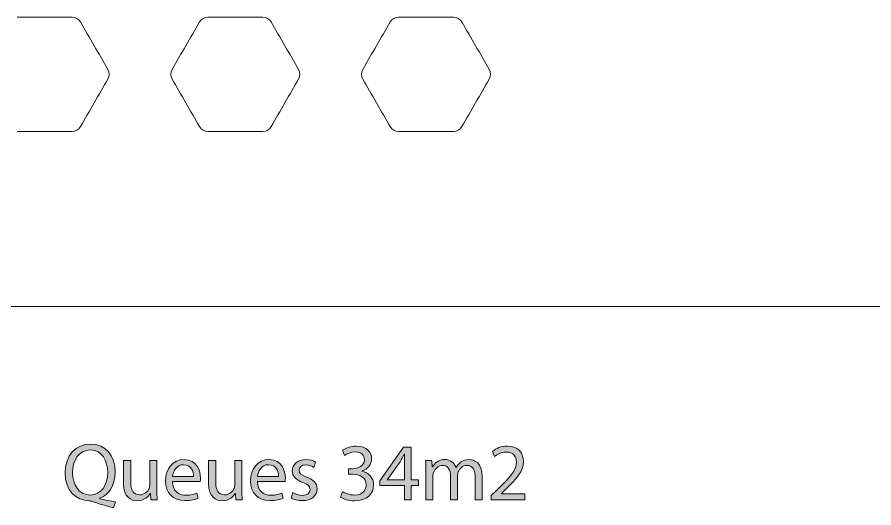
# Model space of a CAD drawing. Header units: centimetres. Extents: x -16.81 to -14.54, y 1.61 to 2.77.
# Drawn here: x -16.4185 to -16.26, y 2.2499 to 2.3408 of the extents above; entities that cross this region are included whole.
import ezdxf

# ---------------------------------------------------------------- set-up
doc = ezdxf.new("R2010")
doc.units = ezdxf.units.CM
doc.header["$MEASUREMENT"] = 0
doc.layers.get('0').update_dxf_attribs({"lineweight": 0})
doc.layers.add('EXP COTA', color=7, linetype='Continuous', lineweight=0)
doc.layers.add('Planta$Gráfica', color=7, linetype='Continuous', lineweight=0)

# ---------------------------------------------------------------- blocks, each defined once
blk = doc.blocks.new('Block_26')
at = {"true_color": 0x000000, "transparency": 33554687}
h = blk.add_hatch(color=18, dxfattribs=at)
h.dxf.hatch_style = 2
edge = h.paths.add_edge_path()
edge.add_spline(control_points=[(-16.40176, 2.25654), (-16.40176, 2.25857), (-16.40281, 2.26067), (-16.40496, 2.26067), (-16.40718, 2.26067), (-16.40827, 2.2586), (-16.40825, 2.2564), (-16.40827, 2.25426), (-16.40708, 2.2523), (-16.40503, 2.2523), (-16.40293, 2.2523), (-16.40176, 2.25419), (-16.40176, 2.25654)], knot_values=[0, 0, 0, 0, 1, 1, 1, 2, 2, 2, 3, 3, 3, 4, 4, 4, 4], degree=3, periodic=0)
edge = h.paths.add_edge_path()
edge.add_spline(control_points=[(-16.40067, 2.24992), (-16.40205, 2.25027), (-16.40337, 2.25068), (-16.40456, 2.25109), (-16.40477, 2.25116), (-16.40498, 2.25123), (-16.40518, 2.25123), (-16.40759, 2.25134), (-16.40964, 2.25309), (-16.40964, 2.25637), (-16.40964, 2.25964), (-16.40766, 2.26174), (-16.40492, 2.26174), (-16.40217, 2.26174), (-16.40038, 2.2596), (-16.40038, 2.25657), (-16.40038, 2.25399), (-16.40158, 2.2523), (-16.40327, 2.25171), (-16.40327, 2.25171), (-16.40327, 2.25165), (-16.40327, 2.25165), (-16.40225, 2.2514), (-16.40115, 2.25116), (-16.40029, 2.25103), (-16.40029, 2.25103), (-16.40067, 2.24992), (-16.40067, 2.24992)], knot_values=[0, 0, 0, 0, 1, 1, 1, 2, 2, 2, 3, 3, 3, 4, 4, 4, 5, 5, 5, 6, 6, 6, 7, 7, 7, 8, 8, 8, 9, 9, 9, 9], degree=3, periodic=0)
h = blk.add_hatch(color=18, dxfattribs=at)
h.dxf.hatch_style = 2
edge = h.paths.add_edge_path()
edge.add_spline(control_points=[(-16.35831, 2.25292), (-16.35793, 2.25268), (-16.35707, 2.2523), (-16.35614, 2.2523), (-16.35444, 2.2523), (-16.35392, 2.2534), (-16.35394, 2.25419), (-16.35394, 2.25557), (-16.35518, 2.25616), (-16.35647, 2.25616), (-16.35647, 2.25616), (-16.35721, 2.25616), (-16.35721, 2.25616), (-16.35721, 2.25616), (-16.35721, 2.25716), (-16.35721, 2.25716), (-16.35721, 2.25716), (-16.35647, 2.25716), (-16.35647, 2.25716), (-16.3555, 2.25716), (-16.35428, 2.25767), (-16.35428, 2.25881), (-16.35428, 2.2596), (-16.35478, 2.26029), (-16.356, 2.26029), (-16.35678, 2.26029), (-16.35754, 2.25995), (-16.35795, 2.25964), (-16.35795, 2.25964), (-16.3583, 2.2606), (-16.3583, 2.2606), (-16.3578, 2.26098), (-16.3568, 2.26136), (-16.35575, 2.26136), (-16.35382, 2.26136), (-16.35294, 2.26022), (-16.35294, 2.25902), (-16.35294, 2.25802), (-16.35354, 2.25716), (-16.35475, 2.25671), (-16.35354, 2.25647), (-16.35256, 2.25554), (-16.35256, 2.25416), (-16.35256, 2.25261), (-16.35378, 2.25123), (-16.35612, 2.25123), (-16.35723, 2.25123), (-16.35819, 2.25158), (-16.35867, 2.25189), (-16.35867, 2.25189), (-16.35831, 2.25292), (-16.35831, 2.25292)], knot_values=[0, 0, 0, 0, 1, 1, 1, 2, 2, 2, 3, 3, 3, 4, 4, 4, 5, 5, 5, 6, 6, 6, 7, 7, 7, 8, 8, 8, 9, 9, 9, 10, 10, 10, 11, 11, 11, 12, 12, 12, 13, 13, 13, 14, 14, 14, 15, 15, 15, 16, 16, 16, 17, 17, 17, 17], degree=3, periodic=0)
h = blk.add_hatch(color=18, dxfattribs=at)
h.dxf.hatch_style = 2
edge = h.paths.add_edge_path()
edge.add_spline(control_points=[(-16.34687, 2.25513), (-16.34687, 2.25513), (-16.34687, 2.2584), (-16.34687, 2.2584), (-16.34687, 2.25888), (-16.34686, 2.2594), (-16.34682, 2.25991), (-16.34682, 2.25991), (-16.34687, 2.25991), (-16.34687, 2.25991), (-16.34717, 2.25936), (-16.34741, 2.25891), (-16.34768, 2.25847), (-16.34768, 2.25847), (-16.35008, 2.25513), (-16.35008, 2.25513), (-16.35008, 2.25513), (-16.34687, 2.25513), (-16.34687, 2.25513)], knot_values=[0, 0, 0, 0, 1, 1, 1, 2, 2, 2, 3, 3, 3, 4, 4, 4, 5, 5, 5, 6, 6, 6, 6], degree=3, periodic=0)
edge = h.paths.add_edge_path()
edge.add_spline(control_points=[(-16.34687, 2.2514), (-16.34687, 2.2514), (-16.34687, 2.25406), (-16.34687, 2.25406), (-16.34687, 2.25406), (-16.35142, 2.25406), (-16.35142, 2.25406), (-16.35142, 2.25406), (-16.35142, 2.25495), (-16.35142, 2.25495), (-16.35142, 2.25495), (-16.34705, 2.26119), (-16.34705, 2.26119), (-16.34705, 2.26119), (-16.34562, 2.26119), (-16.34562, 2.26119), (-16.34562, 2.26119), (-16.34562, 2.25513), (-16.34562, 2.25513), (-16.34562, 2.25513), (-16.34424, 2.25513), (-16.34424, 2.25513), (-16.34424, 2.25513), (-16.34424, 2.25406), (-16.34424, 2.25406), (-16.34424, 2.25406), (-16.34562, 2.25406), (-16.34562, 2.25406), (-16.34562, 2.25406), (-16.34562, 2.2514), (-16.34562, 2.2514), (-16.34562, 2.2514), (-16.34687, 2.2514), (-16.34687, 2.2514)], knot_values=[0, 0, 0, 0, 1, 1, 1, 2, 2, 2, 3, 3, 3, 4, 4, 4, 5, 5, 5, 6, 6, 6, 7, 7, 7, 8, 8, 8, 9, 9, 9, 10, 10, 10, 11, 11, 11, 11], degree=3, periodic=0)
h = blk.add_hatch(color=18, dxfattribs=at)
h.dxf.hatch_style = 2
edge = h.paths.add_edge_path()
edge.add_spline(control_points=[(-16.33084, 2.2514), (-16.33084, 2.2514), (-16.33084, 2.25223), (-16.33084, 2.25223), (-16.33084, 2.25223), (-16.32979, 2.25323), (-16.32979, 2.25323), (-16.32729, 2.25561), (-16.32615, 2.25688), (-16.32614, 2.25836), (-16.32614, 2.25936), (-16.32662, 2.26026), (-16.32808, 2.26026), (-16.32898, 2.26026), (-16.32972, 2.25981), (-16.33017, 2.25943), (-16.33017, 2.25943), (-16.3306, 2.26036), (-16.3306, 2.26036), (-16.32991, 2.26095), (-16.32894, 2.26136), (-16.32782, 2.26136), (-16.3257, 2.26136), (-16.32483, 2.25991), (-16.32483, 2.2585), (-16.32483, 2.25671), (-16.32614, 2.25526), (-16.3282, 2.25326), (-16.3282, 2.25326), (-16.32898, 2.25254), (-16.32898, 2.25254), (-16.32898, 2.25254), (-16.32898, 2.25251), (-16.32898, 2.25251), (-16.32898, 2.25251), (-16.32458, 2.25251), (-16.32458, 2.25251), (-16.32458, 2.25251), (-16.32458, 2.2514), (-16.32458, 2.2514), (-16.32458, 2.2514), (-16.33084, 2.2514), (-16.33084, 2.2514)], knot_values=[0, 0, 0, 0, 1, 1, 1, 2, 2, 2, 3, 3, 3, 4, 4, 4, 5, 5, 5, 6, 6, 6, 7, 7, 7, 8, 8, 8, 9, 9, 9, 10, 10, 10, 11, 11, 11, 12, 12, 12, 13, 13, 13, 14, 14, 14, 14], degree=3, periodic=0)
h = blk.add_hatch(color=18, dxfattribs=at)
h.dxf.hatch_style = 2
edge = h.paths.add_edge_path()
edge.add_spline(control_points=[(-16.39266, 2.2534), (-16.39266, 2.25264), (-16.39264, 2.25199), (-16.39259, 2.2514), (-16.39259, 2.2514), (-16.39376, 2.2514), (-16.39376, 2.2514), (-16.39376, 2.2514), (-16.39385, 2.25261), (-16.39385, 2.25261), (-16.39385, 2.25261), (-16.39388, 2.25261), (-16.39388, 2.25261), (-16.39423, 2.25202), (-16.39499, 2.25123), (-16.39629, 2.25123), (-16.39743, 2.25123), (-16.39881, 2.25189), (-16.39881, 2.25444), (-16.39881, 2.25444), (-16.39881, 2.25871), (-16.39881, 2.25871), (-16.39881, 2.25871), (-16.39748, 2.25871), (-16.39748, 2.25871), (-16.39748, 2.25871), (-16.39748, 2.25464), (-16.39748, 2.25464), (-16.39748, 2.25326), (-16.39705, 2.25233), (-16.39585, 2.25233), (-16.39497, 2.25233), (-16.39435, 2.25295), (-16.39411, 2.25354), (-16.39402, 2.25375), (-16.39399, 2.25399), (-16.39399, 2.25423), (-16.39399, 2.25423), (-16.39399, 2.25871), (-16.39399, 2.25871), (-16.39399, 2.25871), (-16.39266, 2.25871), (-16.39266, 2.25871), (-16.39266, 2.25871), (-16.39266, 2.2534), (-16.39266, 2.2534)], knot_values=[0, 0, 0, 0, 1, 1, 1, 2, 2, 2, 3, 3, 3, 4, 4, 4, 5, 5, 5, 6, 6, 6, 7, 7, 7, 8, 8, 8, 9, 9, 9, 10, 10, 10, 11, 11, 11, 12, 12, 12, 13, 13, 13, 14, 14, 14, 15, 15, 15, 15], degree=3, periodic=0)
h = blk.add_hatch(color=18, dxfattribs=at)
h.dxf.hatch_style = 2
edge = h.paths.add_edge_path()
edge.add_spline(control_points=[(-16.38587, 2.25575), (-16.38587, 2.25661), (-16.38623, 2.25792), (-16.38772, 2.25792), (-16.38906, 2.25792), (-16.38965, 2.25668), (-16.38975, 2.25575), (-16.38975, 2.25575), (-16.38587, 2.25575), (-16.38587, 2.25575)], knot_values=[0, 0, 0, 0, 1, 1, 1, 2, 2, 2, 3, 3, 3, 3], degree=3, periodic=0)
edge = h.paths.add_edge_path()
edge.add_spline(control_points=[(-16.38977, 2.25481), (-16.38973, 2.25302), (-16.38859, 2.25227), (-16.38727, 2.25227), (-16.38632, 2.25227), (-16.38575, 2.25244), (-16.38525, 2.25264), (-16.38525, 2.25264), (-16.38503, 2.25171), (-16.38503, 2.25171), (-16.38549, 2.25151), (-16.38629, 2.25127), (-16.38746, 2.25127), (-16.3897, 2.25127), (-16.39104, 2.25271), (-16.39104, 2.25492), (-16.39104, 2.25712), (-16.38973, 2.25888), (-16.38761, 2.25888), (-16.38524, 2.25888), (-16.3846, 2.25678), (-16.3846, 2.25544), (-16.3846, 2.25516), (-16.38463, 2.25495), (-16.38465, 2.25481), (-16.38465, 2.25481), (-16.38977, 2.25481), (-16.38977, 2.25481)], knot_values=[0, 0, 0, 0, 1, 1, 1, 2, 2, 2, 3, 3, 3, 4, 4, 4, 5, 5, 5, 6, 6, 6, 7, 7, 7, 8, 8, 8, 9, 9, 9, 9], degree=3, periodic=0)
h = blk.add_hatch(color=18, dxfattribs=at)
h.dxf.hatch_style = 2
edge = h.paths.add_edge_path()
edge.add_spline(control_points=[(-16.37693, 2.2534), (-16.37693, 2.25264), (-16.37692, 2.25199), (-16.37686, 2.2514), (-16.37686, 2.2514), (-16.37805, 2.2514), (-16.37805, 2.2514), (-16.37805, 2.2514), (-16.37812, 2.25261), (-16.37812, 2.25261), (-16.37812, 2.25261), (-16.37816, 2.25261), (-16.37816, 2.25261), (-16.3785, 2.25202), (-16.37926, 2.25123), (-16.38057, 2.25123), (-16.3817, 2.25123), (-16.38308, 2.25189), (-16.38308, 2.25444), (-16.38308, 2.25444), (-16.38308, 2.25871), (-16.38308, 2.25871), (-16.38308, 2.25871), (-16.38176, 2.25871), (-16.38176, 2.25871), (-16.38176, 2.25871), (-16.38176, 2.25464), (-16.38176, 2.25464), (-16.38176, 2.25326), (-16.38133, 2.25233), (-16.38012, 2.25233), (-16.37924, 2.25233), (-16.37862, 2.25295), (-16.37838, 2.25354), (-16.37829, 2.25375), (-16.37826, 2.25399), (-16.37826, 2.25423), (-16.37826, 2.25423), (-16.37826, 2.25871), (-16.37826, 2.25871), (-16.37826, 2.25871), (-16.37693, 2.25871), (-16.37693, 2.25871), (-16.37693, 2.25871), (-16.37693, 2.2534), (-16.37693, 2.2534)], knot_values=[0, 0, 0, 0, 1, 1, 1, 2, 2, 2, 3, 3, 3, 4, 4, 4, 5, 5, 5, 6, 6, 6, 7, 7, 7, 8, 8, 8, 9, 9, 9, 10, 10, 10, 11, 11, 11, 12, 12, 12, 13, 13, 13, 14, 14, 14, 15, 15, 15, 15], degree=3, periodic=0)
h = blk.add_hatch(color=18, dxfattribs=at)
h.dxf.hatch_style = 2
edge = h.paths.add_edge_path()
edge.add_spline(control_points=[(-16.37016, 2.25575), (-16.37016, 2.25661), (-16.37053, 2.25792), (-16.37201, 2.25792), (-16.37335, 2.25792), (-16.37394, 2.25668), (-16.37404, 2.25575), (-16.37404, 2.25575), (-16.37016, 2.25575), (-16.37016, 2.25575)], knot_values=[0, 0, 0, 0, 1, 1, 1, 2, 2, 2, 3, 3, 3, 3], degree=3, periodic=0)
edge = h.paths.add_edge_path()
edge.add_spline(control_points=[(-16.37406, 2.25481), (-16.37402, 2.25302), (-16.37289, 2.25227), (-16.37156, 2.25227), (-16.37061, 2.25227), (-16.37004, 2.25244), (-16.36954, 2.25264), (-16.36954, 2.25264), (-16.36932, 2.25171), (-16.36932, 2.25171), (-16.36978, 2.25151), (-16.37058, 2.25127), (-16.37175, 2.25127), (-16.37399, 2.25127), (-16.37533, 2.25271), (-16.37533, 2.25492), (-16.37533, 2.25712), (-16.37402, 2.25888), (-16.3719, 2.25888), (-16.36953, 2.25888), (-16.36889, 2.25678), (-16.36889, 2.25544), (-16.36889, 2.25516), (-16.36892, 2.25495), (-16.36894, 2.25481), (-16.36894, 2.25481), (-16.37406, 2.25481), (-16.37406, 2.25481)], knot_values=[0, 0, 0, 0, 1, 1, 1, 2, 2, 2, 3, 3, 3, 4, 4, 4, 5, 5, 5, 6, 6, 6, 7, 7, 7, 8, 8, 8, 9, 9, 9, 9], degree=3, periodic=0)
h = blk.add_hatch(color=18, dxfattribs=at)
h.dxf.hatch_style = 2
edge = h.paths.add_edge_path()
edge.add_spline(control_points=[(-16.36749, 2.25275), (-16.3671, 2.25251), (-16.36641, 2.25223), (-16.36574, 2.25223), (-16.36477, 2.25223), (-16.36432, 2.25271), (-16.36432, 2.25333), (-16.36432, 2.25395), (-16.3647, 2.2543), (-16.36568, 2.25464), (-16.36699, 2.25513), (-16.36761, 2.25585), (-16.36761, 2.25671), (-16.36761, 2.25792), (-16.36665, 2.25888), (-16.3651, 2.25888), (-16.36436, 2.25888), (-16.3637, 2.25864), (-16.36329, 2.2584), (-16.36329, 2.2584), (-16.36364, 2.25743), (-16.36364, 2.25743), (-16.36391, 2.25764), (-16.36444, 2.25788), (-16.36512, 2.25788), (-16.36591, 2.25788), (-16.36634, 2.25743), (-16.36634, 2.25688), (-16.36634, 2.25626), (-16.36591, 2.25599), (-16.36496, 2.25564), (-16.36369, 2.25516), (-16.36303, 2.25454), (-16.36303, 2.25344), (-16.36303, 2.25216), (-16.36403, 2.25127), (-16.36577, 2.25127), (-16.36656, 2.25127), (-16.3673, 2.25144), (-16.36782, 2.25175), (-16.36782, 2.25175), (-16.36749, 2.25275), (-16.36749, 2.25275)], knot_values=[0, 0, 0, 0, 1, 1, 1, 2, 2, 2, 3, 3, 3, 4, 4, 4, 5, 5, 5, 6, 6, 6, 7, 7, 7, 8, 8, 8, 9, 9, 9, 10, 10, 10, 11, 11, 11, 12, 12, 12, 13, 13, 13, 14, 14, 14, 14], degree=3, periodic=0)
h = blk.add_hatch(color=18, dxfattribs=at)
h.dxf.hatch_style = 2
edge = h.paths.add_edge_path()
edge.add_spline(control_points=[(-16.34288, 2.25671), (-16.34288, 2.25747), (-16.3429, 2.25809), (-16.34295, 2.25871), (-16.34295, 2.25871), (-16.34178, 2.25871), (-16.34178, 2.25871), (-16.34178, 2.25871), (-16.34172, 2.25754), (-16.34172, 2.25754), (-16.34172, 2.25754), (-16.34167, 2.25754), (-16.34167, 2.25754), (-16.34126, 2.25823), (-16.34059, 2.25888), (-16.33938, 2.25888), (-16.33838, 2.25888), (-16.33764, 2.25826), (-16.33731, 2.2574), (-16.33731, 2.2574), (-16.3373, 2.2574), (-16.3373, 2.2574), (-16.33706, 2.25781), (-16.33678, 2.25812), (-16.33647, 2.25836), (-16.33604, 2.25867), (-16.33556, 2.25888), (-16.33487, 2.25888), (-16.3339, 2.25888), (-16.33247, 2.25823), (-16.33247, 2.25571), (-16.33247, 2.25571), (-16.33247, 2.2514), (-16.33247, 2.2514), (-16.33247, 2.2514), (-16.33377, 2.2514), (-16.33377, 2.2514), (-16.33377, 2.2514), (-16.33377, 2.25554), (-16.33377, 2.25554), (-16.33377, 2.25695), (-16.33427, 2.25778), (-16.33535, 2.25778), (-16.33609, 2.25778), (-16.33668, 2.25723), (-16.33692, 2.25657), (-16.33697, 2.2564), (-16.33702, 2.25616), (-16.33702, 2.25592), (-16.33702, 2.25592), (-16.33702, 2.2514), (-16.33702, 2.2514), (-16.33702, 2.2514), (-16.33831, 2.2514), (-16.33831, 2.2514), (-16.33831, 2.2514), (-16.33831, 2.25578), (-16.33831, 2.25578), (-16.33831, 2.25695), (-16.33883, 2.25778), (-16.33983, 2.25778), (-16.34067, 2.25778), (-16.34126, 2.25712), (-16.34148, 2.25647), (-16.34155, 2.25626), (-16.34159, 2.25602), (-16.34159, 2.25581), (-16.34159, 2.25581), (-16.34159, 2.2514), (-16.34159, 2.2514), (-16.34159, 2.2514), (-16.34288, 2.2514), (-16.34288, 2.2514), (-16.34288, 2.2514), (-16.34288, 2.25671), (-16.34288, 2.25671)], knot_values=[0, 0, 0, 0, 1, 1, 1, 2, 2, 2, 3, 3, 3, 4, 4, 4, 5, 5, 5, 6, 6, 6, 7, 7, 7, 8, 8, 8, 9, 9, 9, 10, 10, 10, 11, 11, 11, 12, 12, 12, 13, 13, 13, 14, 14, 14, 15, 15, 15, 16, 16, 16, 17, 17, 17, 18, 18, 18, 19, 19, 19, 20, 20, 20, 21, 21, 21, 22, 22, 22, 23, 23, 23, 24, 24, 24, 25, 25, 25, 25], degree=3, periodic=0)
for points, knots in [([(-16.40067, 2.24992), (-16.40205, 2.25027), (-16.40337, 2.25068), (-16.40456, 2.25109), (-16.40477, 2.25116), (-16.40498, 2.25123), (-16.40518, 2.25123), (-16.40759, 2.25134), (-16.40964, 2.25309), (-16.40964, 2.25637), (-16.40964, 2.25964), (-16.40766, 2.26174), (-16.40492, 2.26174), (-16.40217, 2.26174), (-16.40038, 2.2596), (-16.40038, 2.25657), (-16.40038, 2.25399), (-16.40158, 2.2523), (-16.40327, 2.25171), (-16.40327, 2.25171), (-16.40327, 2.25165), (-16.40327, 2.25165), (-16.40225, 2.2514), (-16.40115, 2.25116), (-16.40029, 2.25103), (-16.40029, 2.25103), (-16.40067, 2.24992), (-16.40067, 2.24992)], [0, 0, 0, 0, 1, 1, 1, 2, 2, 2, 3, 3, 3, 4, 4, 4, 5, 5, 5, 6, 6, 6, 7, 7, 7, 8, 8, 8, 9, 9, 9, 9]), ([(-16.40176, 2.25654), (-16.40176, 2.25857), (-16.40281, 2.26067), (-16.40496, 2.26067), (-16.40718, 2.26067), (-16.40827, 2.2586), (-16.40825, 2.2564), (-16.40827, 2.25426), (-16.40708, 2.2523), (-16.40503, 2.2523), (-16.40293, 2.2523), (-16.40176, 2.25419), (-16.40176, 2.25654)], [0, 0, 0, 0, 1, 1, 1, 2, 2, 2, 3, 3, 3, 4, 4, 4, 4]), ([(-16.35831, 2.25292), (-16.35793, 2.25268), (-16.35707, 2.2523), (-16.35614, 2.2523), (-16.35444, 2.2523), (-16.35392, 2.2534), (-16.35394, 2.25419), (-16.35394, 2.25557), (-16.35518, 2.25616), (-16.35647, 2.25616), (-16.35647, 2.25616), (-16.35721, 2.25616), (-16.35721, 2.25616), (-16.35721, 2.25616), (-16.35721, 2.25716), (-16.35721, 2.25716), (-16.35721, 2.25716), (-16.35647, 2.25716), (-16.35647, 2.25716), (-16.3555, 2.25716), (-16.35428, 2.25767), (-16.35428, 2.25881), (-16.35428, 2.2596), (-16.35478, 2.26029), (-16.356, 2.26029), (-16.35678, 2.26029), (-16.35754, 2.25995), (-16.35795, 2.25964), (-16.35795, 2.25964), (-16.3583, 2.2606), (-16.3583, 2.2606), (-16.3578, 2.26098), (-16.3568, 2.26136), (-16.35575, 2.26136), (-16.35382, 2.26136), (-16.35294, 2.26022), (-16.35294, 2.25902), (-16.35294, 2.25802), (-16.35354, 2.25716), (-16.35475, 2.25671), (-16.35354, 2.25647), (-16.35256, 2.25554), (-16.35256, 2.25416), (-16.35256, 2.25261), (-16.35378, 2.25123), (-16.35612, 2.25123), (-16.35723, 2.25123), (-16.35819, 2.25158), (-16.35867, 2.25189), (-16.35867, 2.25189), (-16.35831, 2.25292), (-16.35831, 2.25292)], [0, 0, 0, 0, 1, 1, 1, 2, 2, 2, 3, 3, 3, 4, 4, 4, 5, 5, 5, 6, 6, 6, 7, 7, 7, 8, 8, 8, 9, 9, 9, 10, 10, 10, 11, 11, 11, 12, 12, 12, 13, 13, 13, 14, 14, 14, 15, 15, 15, 16, 16, 16, 17, 17, 17, 17]), ([(-16.34687, 2.2514), (-16.34687, 2.2514), (-16.34687, 2.25406), (-16.34687, 2.25406), (-16.34687, 2.25406), (-16.35142, 2.25406), (-16.35142, 2.25406), (-16.35142, 2.25406), (-16.35142, 2.25495), (-16.35142, 2.25495), (-16.35142, 2.25495), (-16.34705, 2.26119), (-16.34705, 2.26119), (-16.34705, 2.26119), (-16.34562, 2.26119), (-16.34562, 2.26119), (-16.34562, 2.26119), (-16.34562, 2.25513), (-16.34562, 2.25513), (-16.34562, 2.25513), (-16.34424, 2.25513), (-16.34424, 2.25513), (-16.34424, 2.25513), (-16.34424, 2.25406), (-16.34424, 2.25406), (-16.34424, 2.25406), (-16.34562, 2.25406), (-16.34562, 2.25406), (-16.34562, 2.25406), (-16.34562, 2.2514), (-16.34562, 2.2514), (-16.34562, 2.2514), (-16.34687, 2.2514), (-16.34687, 2.2514)], [0, 0, 0, 0, 1, 1, 1, 2, 2, 2, 3, 3, 3, 4, 4, 4, 5, 5, 5, 6, 6, 6, 7, 7, 7, 8, 8, 8, 9, 9, 9, 10, 10, 10, 11, 11, 11, 11]), ([(-16.33084, 2.2514), (-16.33084, 2.2514), (-16.33084, 2.25223), (-16.33084, 2.25223), (-16.33084, 2.25223), (-16.32979, 2.25323), (-16.32979, 2.25323), (-16.32729, 2.25561), (-16.32615, 2.25688), (-16.32614, 2.25836), (-16.32614, 2.25936), (-16.32662, 2.26026), (-16.32808, 2.26026), (-16.32898, 2.26026), (-16.32972, 2.25981), (-16.33017, 2.25943), (-16.33017, 2.25943), (-16.3306, 2.26036), (-16.3306, 2.26036), (-16.32991, 2.26095), (-16.32894, 2.26136), (-16.32782, 2.26136), (-16.3257, 2.26136), (-16.32483, 2.25991), (-16.32483, 2.2585), (-16.32483, 2.25671), (-16.32614, 2.25526), (-16.3282, 2.25326), (-16.3282, 2.25326), (-16.32898, 2.25254), (-16.32898, 2.25254), (-16.32898, 2.25254), (-16.32898, 2.25251), (-16.32898, 2.25251), (-16.32898, 2.25251), (-16.32458, 2.25251), (-16.32458, 2.25251), (-16.32458, 2.25251), (-16.32458, 2.2514), (-16.32458, 2.2514), (-16.32458, 2.2514), (-16.33084, 2.2514), (-16.33084, 2.2514)], [0, 0, 0, 0, 1, 1, 1, 2, 2, 2, 3, 3, 3, 4, 4, 4, 5, 5, 5, 6, 6, 6, 7, 7, 7, 8, 8, 8, 9, 9, 9, 10, 10, 10, 11, 11, 11, 12, 12, 12, 13, 13, 13, 14, 14, 14, 14]), ([(-16.39266, 2.2534), (-16.39266, 2.25264), (-16.39264, 2.25199), (-16.39259, 2.2514), (-16.39259, 2.2514), (-16.39376, 2.2514), (-16.39376, 2.2514), (-16.39376, 2.2514), (-16.39385, 2.25261), (-16.39385, 2.25261), (-16.39385, 2.25261), (-16.39388, 2.25261), (-16.39388, 2.25261), (-16.39423, 2.25202), (-16.39499, 2.25123), (-16.39629, 2.25123), (-16.39743, 2.25123), (-16.39881, 2.25189), (-16.39881, 2.25444), (-16.39881, 2.25444), (-16.39881, 2.25871), (-16.39881, 2.25871), (-16.39881, 2.25871), (-16.39748, 2.25871), (-16.39748, 2.25871), (-16.39748, 2.25871), (-16.39748, 2.25464), (-16.39748, 2.25464), (-16.39748, 2.25326), (-16.39705, 2.25233), (-16.39585, 2.25233), (-16.39497, 2.25233), (-16.39435, 2.25295), (-16.39411, 2.25354), (-16.39402, 2.25375), (-16.39399, 2.25399), (-16.39399, 2.25423), (-16.39399, 2.25423), (-16.39399, 2.25871), (-16.39399, 2.25871), (-16.39399, 2.25871), (-16.39266, 2.25871), (-16.39266, 2.25871), (-16.39266, 2.25871), (-16.39266, 2.2534), (-16.39266, 2.2534)], [0, 0, 0, 0, 1, 1, 1, 2, 2, 2, 3, 3, 3, 4, 4, 4, 5, 5, 5, 6, 6, 6, 7, 7, 7, 8, 8, 8, 9, 9, 9, 10, 10, 10, 11, 11, 11, 12, 12, 12, 13, 13, 13, 14, 14, 14, 15, 15, 15, 15]), ([(-16.38977, 2.25481), (-16.38973, 2.25302), (-16.38859, 2.25227), (-16.38727, 2.25227), (-16.38632, 2.25227), (-16.38575, 2.25244), (-16.38525, 2.25264), (-16.38525, 2.25264), (-16.38503, 2.25171), (-16.38503, 2.25171), (-16.38549, 2.25151), (-16.38629, 2.25127), (-16.38746, 2.25127), (-16.3897, 2.25127), (-16.39104, 2.25271), (-16.39104, 2.25492), (-16.39104, 2.25712), (-16.38973, 2.25888), (-16.38761, 2.25888), (-16.38524, 2.25888), (-16.3846, 2.25678), (-16.3846, 2.25544), (-16.3846, 2.25516), (-16.38463, 2.25495), (-16.38465, 2.25481), (-16.38465, 2.25481), (-16.38977, 2.25481), (-16.38977, 2.25481)], [0, 0, 0, 0, 1, 1, 1, 2, 2, 2, 3, 3, 3, 4, 4, 4, 5, 5, 5, 6, 6, 6, 7, 7, 7, 8, 8, 8, 9, 9, 9, 9]), ([(-16.37693, 2.2534), (-16.37693, 2.25264), (-16.37692, 2.25199), (-16.37686, 2.2514), (-16.37686, 2.2514), (-16.37805, 2.2514), (-16.37805, 2.2514), (-16.37805, 2.2514), (-16.37812, 2.25261), (-16.37812, 2.25261), (-16.37812, 2.25261), (-16.37816, 2.25261), (-16.37816, 2.25261), (-16.3785, 2.25202), (-16.37926, 2.25123), (-16.38057, 2.25123), (-16.3817, 2.25123), (-16.38308, 2.25189), (-16.38308, 2.25444), (-16.38308, 2.25444), (-16.38308, 2.25871), (-16.38308, 2.25871), (-16.38308, 2.25871), (-16.38176, 2.25871), (-16.38176, 2.25871), (-16.38176, 2.25871), (-16.38176, 2.25464), (-16.38176, 2.25464), (-16.38176, 2.25326), (-16.38133, 2.25233), (-16.38012, 2.25233), (-16.37924, 2.25233), (-16.37862, 2.25295), (-16.37838, 2.25354), (-16.37829, 2.25375), (-16.37826, 2.25399), (-16.37826, 2.25423), (-16.37826, 2.25423), (-16.37826, 2.25871), (-16.37826, 2.25871), (-16.37826, 2.25871), (-16.37693, 2.25871), (-16.37693, 2.25871), (-16.37693, 2.25871), (-16.37693, 2.2534), (-16.37693, 2.2534)], [0, 0, 0, 0, 1, 1, 1, 2, 2, 2, 3, 3, 3, 4, 4, 4, 5, 5, 5, 6, 6, 6, 7, 7, 7, 8, 8, 8, 9, 9, 9, 10, 10, 10, 11, 11, 11, 12, 12, 12, 13, 13, 13, 14, 14, 14, 15, 15, 15, 15]), ([(-16.37406, 2.25481), (-16.37402, 2.25302), (-16.37289, 2.25227), (-16.37156, 2.25227), (-16.37061, 2.25227), (-16.37004, 2.25244), (-16.36954, 2.25264), (-16.36954, 2.25264), (-16.36932, 2.25171), (-16.36932, 2.25171), (-16.36978, 2.25151), (-16.37058, 2.25127), (-16.37175, 2.25127), (-16.37399, 2.25127), (-16.37533, 2.25271), (-16.37533, 2.25492), (-16.37533, 2.25712), (-16.37402, 2.25888), (-16.3719, 2.25888), (-16.36953, 2.25888), (-16.36889, 2.25678), (-16.36889, 2.25544), (-16.36889, 2.25516), (-16.36892, 2.25495), (-16.36894, 2.25481), (-16.36894, 2.25481), (-16.37406, 2.25481), (-16.37406, 2.25481)], [0, 0, 0, 0, 1, 1, 1, 2, 2, 2, 3, 3, 3, 4, 4, 4, 5, 5, 5, 6, 6, 6, 7, 7, 7, 8, 8, 8, 9, 9, 9, 9]), ([(-16.36749, 2.25275), (-16.3671, 2.25251), (-16.36641, 2.25223), (-16.36574, 2.25223), (-16.36477, 2.25223), (-16.36432, 2.25271), (-16.36432, 2.25333), (-16.36432, 2.25395), (-16.3647, 2.2543), (-16.36568, 2.25464), (-16.36699, 2.25513), (-16.36761, 2.25585), (-16.36761, 2.25671), (-16.36761, 2.25792), (-16.36665, 2.25888), (-16.3651, 2.25888), (-16.36436, 2.25888), (-16.3637, 2.25864), (-16.36329, 2.2584), (-16.36329, 2.2584), (-16.36364, 2.25743), (-16.36364, 2.25743), (-16.36391, 2.25764), (-16.36444, 2.25788), (-16.36512, 2.25788), (-16.36591, 2.25788), (-16.36634, 2.25743), (-16.36634, 2.25688), (-16.36634, 2.25626), (-16.36591, 2.25599), (-16.36496, 2.25564), (-16.36369, 2.25516), (-16.36303, 2.25454), (-16.36303, 2.25344), (-16.36303, 2.25216), (-16.36403, 2.25127), (-16.36577, 2.25127), (-16.36656, 2.25127), (-16.3673, 2.25144), (-16.36782, 2.25175), (-16.36782, 2.25175), (-16.36749, 2.25275), (-16.36749, 2.25275)], [0, 0, 0, 0, 1, 1, 1, 2, 2, 2, 3, 3, 3, 4, 4, 4, 5, 5, 5, 6, 6, 6, 7, 7, 7, 8, 8, 8, 9, 9, 9, 10, 10, 10, 11, 11, 11, 12, 12, 12, 13, 13, 13, 14, 14, 14, 14]), ([(-16.34687, 2.25513), (-16.34687, 2.25513), (-16.34687, 2.2584), (-16.34687, 2.2584), (-16.34687, 2.25888), (-16.34686, 2.2594), (-16.34682, 2.25991), (-16.34682, 2.25991), (-16.34687, 2.25991), (-16.34687, 2.25991), (-16.34717, 2.25936), (-16.34741, 2.25891), (-16.34768, 2.25847), (-16.34768, 2.25847), (-16.35008, 2.25513), (-16.35008, 2.25513), (-16.35008, 2.25513), (-16.34687, 2.25513), (-16.34687, 2.25513)], [0, 0, 0, 0, 1, 1, 1, 2, 2, 2, 3, 3, 3, 4, 4, 4, 5, 5, 5, 6, 6, 6, 6]), ([(-16.34288, 2.25671), (-16.34288, 2.25747), (-16.3429, 2.25809), (-16.34295, 2.25871), (-16.34295, 2.25871), (-16.34178, 2.25871), (-16.34178, 2.25871), (-16.34178, 2.25871), (-16.34172, 2.25754), (-16.34172, 2.25754), (-16.34172, 2.25754), (-16.34167, 2.25754), (-16.34167, 2.25754), (-16.34126, 2.25823), (-16.34059, 2.25888), (-16.33938, 2.25888), (-16.33838, 2.25888), (-16.33764, 2.25826), (-16.33731, 2.2574), (-16.33731, 2.2574), (-16.3373, 2.2574), (-16.3373, 2.2574), (-16.33706, 2.25781), (-16.33678, 2.25812), (-16.33647, 2.25836), (-16.33604, 2.25867), (-16.33556, 2.25888), (-16.33487, 2.25888), (-16.3339, 2.25888), (-16.33247, 2.25823), (-16.33247, 2.25571), (-16.33247, 2.25571), (-16.33247, 2.2514), (-16.33247, 2.2514), (-16.33247, 2.2514), (-16.33377, 2.2514), (-16.33377, 2.2514), (-16.33377, 2.2514), (-16.33377, 2.25554), (-16.33377, 2.25554), (-16.33377, 2.25695), (-16.33427, 2.25778), (-16.33535, 2.25778), (-16.33609, 2.25778), (-16.33668, 2.25723), (-16.33692, 2.25657), (-16.33697, 2.2564), (-16.33702, 2.25616), (-16.33702, 2.25592), (-16.33702, 2.25592), (-16.33702, 2.2514), (-16.33702, 2.2514), (-16.33702, 2.2514), (-16.33831, 2.2514), (-16.33831, 2.2514), (-16.33831, 2.2514), (-16.33831, 2.25578), (-16.33831, 2.25578), (-16.33831, 2.25695), (-16.33883, 2.25778), (-16.33983, 2.25778), (-16.34067, 2.25778), (-16.34126, 2.25712), (-16.34148, 2.25647), (-16.34155, 2.25626), (-16.34159, 2.25602), (-16.34159, 2.25581), (-16.34159, 2.25581), (-16.34159, 2.2514), (-16.34159, 2.2514), (-16.34159, 2.2514), (-16.34288, 2.2514), (-16.34288, 2.2514), (-16.34288, 2.2514), (-16.34288, 2.25671), (-16.34288, 2.25671)], [0, 0, 0, 0, 1, 1, 1, 2, 2, 2, 3, 3, 3, 4, 4, 4, 5, 5, 5, 6, 6, 6, 7, 7, 7, 8, 8, 8, 9, 9, 9, 10, 10, 10, 11, 11, 11, 12, 12, 12, 13, 13, 13, 14, 14, 14, 15, 15, 15, 16, 16, 16, 17, 17, 17, 18, 18, 18, 19, 19, 19, 20, 20, 20, 21, 21, 21, 22, 22, 22, 23, 23, 23, 24, 24, 24, 25, 25, 25, 25]), ([(-16.38587, 2.25575), (-16.38587, 2.25661), (-16.38623, 2.25792), (-16.38772, 2.25792), (-16.38906, 2.25792), (-16.38965, 2.25668), (-16.38975, 2.25575), (-16.38975, 2.25575), (-16.38587, 2.25575), (-16.38587, 2.25575)], [0, 0, 0, 0, 1, 1, 1, 2, 2, 2, 3, 3, 3, 3]), ([(-16.37016, 2.25575), (-16.37016, 2.25661), (-16.37053, 2.25792), (-16.37201, 2.25792), (-16.37335, 2.25792), (-16.37394, 2.25668), (-16.37404, 2.25575), (-16.37404, 2.25575), (-16.37016, 2.25575), (-16.37016, 2.25575)], [0, 0, 0, 0, 1, 1, 1, 2, 2, 2, 3, 3, 3, 3])]:
    blk.add_open_spline(points, degree=3, knots=knots)
blk = doc.blocks.new('Block_25')
blk.add_blockref('Block_26', (0, 0))

msp = doc.modelspace()

# ---------------------------------------------------------------- linework, layer by layer
at = {"layer": 'EXP COTA', "color": 3, "lineweight": 0, "true_color": 0x00ff00}
msp.add_line((-16.11463, 2.2872), (-16.52688, 2.2872), dxfattribs=at)
at = {"layer": 'Planta$Gráfica', "color": 8, "lineweight": 0, "true_color": 0x808080}
for points in [[(-16.40833, 2.34079), (-16.41173, 2.34079), (-16.41512, 2.34079), (-16.41851, 2.34079)], [(-16.4068, 2.33991), (-16.40713, 2.34047), (-16.40769, 2.34079), (-16.40833, 2.34079)], [(-16.40171, 2.33109), (-16.40341, 2.33403), (-16.40511, 2.33697), (-16.4068, 2.33991)], [(-16.38477, 2.33991), (-16.38646, 2.33697), (-16.38816, 2.33403), (-16.38986, 2.33109)], [(-16.38324, 2.34079), (-16.38388, 2.34079), (-16.38444, 2.34047), (-16.38477, 2.33991)], [(-16.37306, 2.34079), (-16.37645, 2.34079), (-16.37984, 2.34079), (-16.38324, 2.34079)], [(-16.37153, 2.33991), (-16.37185, 2.34047), (-16.37241, 2.34079), (-16.37306, 2.34079)], [(-16.36644, 2.33109), (-16.36813, 2.33403), (-16.36983, 2.33697), (-16.37153, 2.33991)], [(-16.34949, 2.33991), (-16.35119, 2.33697), (-16.35288, 2.33403), (-16.35458, 2.33109)], [(-16.34796, 2.34079), (-16.3486, 2.34079), (-16.34917, 2.34047), (-16.34949, 2.33991)], [(-16.33778, 2.34079), (-16.34117, 2.34079), (-16.34456, 2.34079), (-16.34796, 2.34079)], [(-16.33625, 2.33991), (-16.33657, 2.34047), (-16.33713, 2.34079), (-16.33778, 2.34079)], [(-16.33116, 2.33109), (-16.33285, 2.33403), (-16.33455, 2.33697), (-16.33625, 2.33991)], [(-16.40171, 2.32933), (-16.40139, 2.32989), (-16.40139, 2.33053), (-16.40171, 2.33109)], [(-16.38986, 2.33109), (-16.39018, 2.33053), (-16.39018, 2.32989), (-16.38986, 2.32933)], [(-16.36644, 2.32933), (-16.36611, 2.32989), (-16.36611, 2.33053), (-16.36644, 2.33109)], [(-16.35458, 2.33109), (-16.3549, 2.33053), (-16.3549, 2.32989), (-16.35458, 2.32933)], [(-16.33116, 2.32933), (-16.33083, 2.32989), (-16.33083, 2.33053), (-16.33116, 2.33109)], [(-16.4068, 2.32051), (-16.40511, 2.32345), (-16.40341, 2.32639), (-16.40171, 2.32933)], [(-16.38986, 2.32933), (-16.38816, 2.32639), (-16.38646, 2.32345), (-16.38477, 2.32051)], [(-16.37153, 2.32051), (-16.36983, 2.32345), (-16.36813, 2.32639), (-16.36644, 2.32933)], [(-16.35458, 2.32933), (-16.35288, 2.32639), (-16.35119, 2.32345), (-16.34949, 2.32051)], [(-16.33625, 2.32051), (-16.33455, 2.32345), (-16.33285, 2.32639), (-16.33116, 2.32933)], [(-16.40833, 2.31963), (-16.40769, 2.31963), (-16.40713, 2.31995), (-16.4068, 2.32051)], [(-16.38477, 2.32051), (-16.38444, 2.31995), (-16.38388, 2.31963), (-16.38324, 2.31963)], [(-16.37306, 2.31963), (-16.37241, 2.31963), (-16.37185, 2.31995), (-16.37153, 2.32051)], [(-16.34949, 2.32051), (-16.34917, 2.31995), (-16.3486, 2.31963), (-16.34796, 2.31963)], [(-16.33778, 2.31963), (-16.33713, 2.31963), (-16.33657, 2.31995), (-16.33625, 2.32051)], [(-16.41851, 2.31963), (-16.41512, 2.31963), (-16.41173, 2.31963), (-16.40833, 2.31963)], [(-16.38324, 2.31963), (-16.37984, 2.31963), (-16.37645, 2.31963), (-16.37306, 2.31963)], [(-16.34796, 2.31963), (-16.34456, 2.31963), (-16.34117, 2.31963), (-16.33778, 2.31963)]]:
    msp.add_open_spline(points, degree=3, dxfattribs=at)

# ---------------------------------------------------------------- block references
msp.add_blockref('Block_25', (0, 0))

doc.saveas('drawing.dxf')
